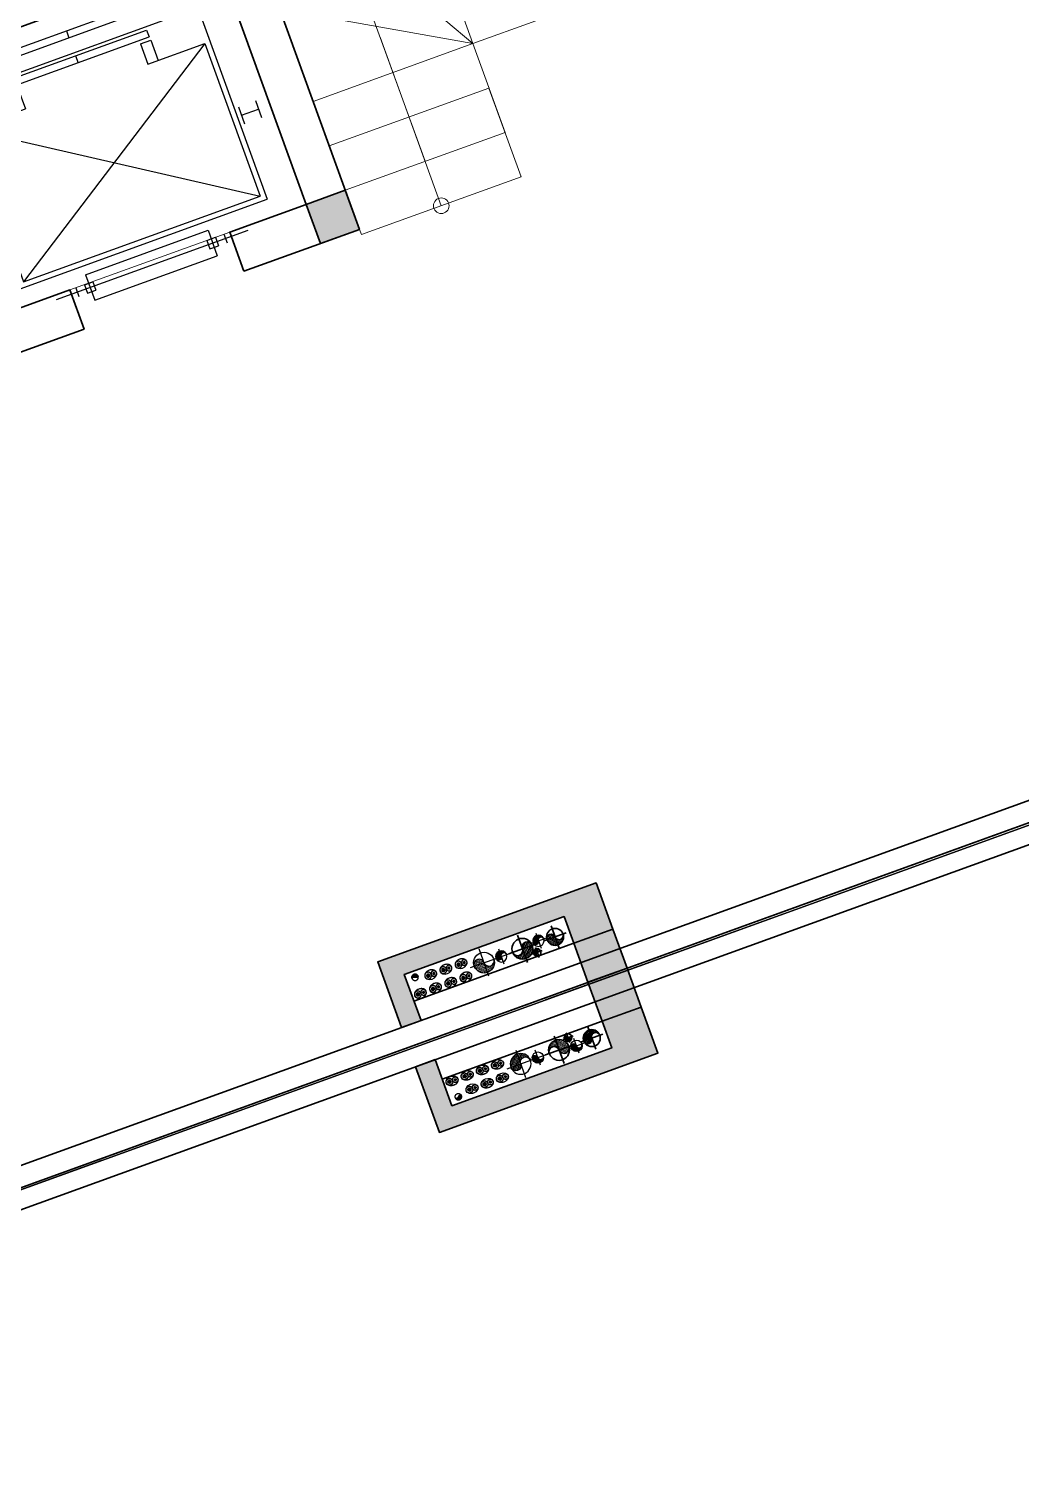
# Model space of a CAD drawing. Header units: millimetres. Extents: x 567980 to 569372, y 2065777 to 2066674.
# Drawn here: x 568654.64 to 568659.9, y 2066424.53 to 2066432.13 of the extents above; entities that cross this region are included whole.
import ezdxf

# ---------------------------------------------------------------- set-up
doc = ezdxf.new("R2010")
doc.units = ezdxf.units.MM
for name, pattern in [('ACAD_ISO03W100', [30, 12, -18]), ('CENTER', [3, 1.5, -0.5, 0.5, -0.5]), ('CENTER2', [1.125, 0.75, -0.125, 0.125, -0.125]), ('CONTINOUS', [0]), ('DIVIDEX22', [1.25, 0.625, -0.25, 0, -0.125, 0, -0.25]), ('PHANTOM2', [1.25, 0.625, -0.125, 0.125, -0.125, 0.125, -0.125]), ('PHANTOM3', [1.5, 0.625, -0.125, 0.125, -0.125, 0.125, -0.125, 0.125, -0.125])]:
    doc.linetypes.add(name, pattern=pattern)
for name, color, linetype, lineweight in [('A-COT VACH', 2, 'Continuous', 35), ('A-DIM', 251, 'Continuous', 15), ('A-HATCH', 251, 'Continuous', 5), ('A-NET THAY', 125, 'Continuous', 18), ('A-NOI THAT', 44, 'Continuous', 9), ('A-TRUC', 250, 'CENTER', 5), ('A-TUONG', 255, 'Continuous', 35), ('boDnv', 54, 'Continuous', 25), ('N1.1-CN', 4, 'CONTINOUS', 35), ('N1.3-TN', 6, 'CENTER2', 35), ('N1.4-TP', 4, 'PHANTOM2', 35), ('N1.5-TH', 2, 'PHANTOM3', 30), ('N1.6-NM', 3, 'DIVIDEX22', 30), ('N4-OTHER1', 143, 'CONTINOUS', 15)]:
    doc.layers.add(name, color=color, linetype=linetype, lineweight=lineweight)
for name, color, linetype in [('A-NOITHAT', 252, 'Continuous'), ('ChiaLo', 128, 'CENTER'), ('LoLK', 6, 'Continuous'), ('M-CD', 40, 'ACAD_ISO03W100'), ('M-Control', 170, 'CENTER2'), ('M-RP', 140, 'Continuous')]:
    doc.layers.add(name, color=color, linetype=linetype)

# ---------------------------------------------------------------- blocks, each defined once
blk = doc.blocks.new('NEN')
at = {"layer": 'ChiaLo', "ltscale": 5}
blk.add_lwpolyline([(-28.34719775652047, 59.54608447663486), (-65.57070468296297, 46.0829139247071)], dxfattribs=at)
at = {"layer": 'LoLK'}
for points in [[(-28.34719775628764, 59.54608447686769), (-30.42266914586071, 65.17580768675543), (-40.7670615966199, 61.43439986952581), (-49.2306554201059, 58.37324801832438), (-47.15518403006718, 52.74352480797097)], [(-26.27172636659816, 53.91636126581579), (-28.34719775663689, 59.54608447663486), (-47.15518403041642, 52.74352480797097), (-45.07971264061052, 47.11380159761757)]]:
    blk.add_lwpolyline(points, close=True, dxfattribs=at)
blk = doc.blocks.new('NEN IO1')
at = {"layer": 'LoLK'}
for points in [[(-51.56714881956577, 39.63267049216665), (-57.56714882003143, 39.59572572470643), (-57.56714882026426, 19.59534658538178), (-51.56714882003143, 19.63229135260917)], [(-57.56714882026426, 39.59572572517209), (-63.56714881933294, 39.55878095771186), (-63.56714882026426, 28.55857243132778), (-63.56714882003143, 19.55840181815438), (-57.56714882003143, 19.59534658561461)]]:
    blk.add_lwpolyline(points, close=True, dxfattribs=at)
blk = doc.blocks.new('AP11B2')
at = {"layer": 'A-NOITHAT'}
for p, q in [((-435.0000000009313, 1391.603832304027), (-435.0000000009313, 1441.603832304019)), ((-385.0000000009313, 1391.603832304027), (-385.0000000009313, 1441.603832304019)), ((-335.0000000009313, 1441.603832304019), (-385.0000000009313, 1441.603832304019)), ((359.9999999990687, 1491.603832304019), (-360.0000000009313, 1491.603832304019)), ((-360.0000000009313, 1341.603832304019), (-360.0000000009313, 1491.603832304019)), ((-335.0000000009313, 1391.603832304027), (-335.0000000009313, 1441.603832304019)), ((384.9999999990687, 1441.603832304019), (334.9999999990687, 1441.603832304019)), ((334.9999999990687, 1391.603832304027), (334.9999999990687, 1441.603832304019)), ((359.9999999990687, 1341.603832304019), (359.9999999990687, 1491.603832304019)), ((384.9999999990687, 1391.603832304027), (384.9999999990687, 1441.603832304019)), ((434.9999999990687, 1391.603832304027), (434.9999999990687, 1441.603832304019)), ((557.9627270745113, 1416.603832304019), (-568.2546845125034, 1416.603832304019)), ((-335.0000000009313, 1391.603832304027), (-385.0000000009313, 1391.603832304027)), ((384.9999999990687, 1391.603832304027), (334.9999999990687, 1391.603832304027)), ((-725.0000000009313, 166.1255714344661), (-725.0000000009313, 1291.603832304019)), ((724.9999999990687, 1291.603832304019), (-725.0000000009313, 1291.603832304019)), ((359.9999999990687, 1341.603832304019), (-360.0000000009313, 1341.603832304019)), ((724.9999999990687, 166.1255714344588), (724.9999999990687, 1291.603832304019)), ((-695.0000000009313, 366.1255714344516), (-695.0000000009313, 1261.603832304019)), ((694.9999999990687, 1261.603832304019), (-695.0000000009313, 1261.603832304019)), ((694.9999999990687, 366.1255714344516), (-695.0000000009313, 1261.603832304019)), ((-695.0000000009313, 366.1255714344516), (694.9999999990687, 1261.603832304019)), ((694.9999999990687, 366.1255714344516), (694.9999999990687, 1261.603832304019)), ((-850.0000000009313, 757.1255714344661), (-850.0000000009313, 857.1255714344661)), ((-750.0000000009313, 807.1255714344588), (-850.0000000009313, 807.1255714344588)), ((-750.0000000009313, 757.1255714344661), (-750.0000000009313, 857.1255714344661)), ((749.9999999990687, 757.1255714344661), (749.9999999990687, 857.1255714344661)), ((749.9999999990687, 807.1255714344588), (849.9999999990687, 807.1255714344516)), ((849.9999999990687, 757.1255714344661), (849.9999999990687, 857.1255714344661)), ((-360.0000000009313, 366.1255714344516), (-695.0000000009313, 366.1255714344516)), ((-420.0000000009313, 246.1255714344588), (-420.0000000009313, 366.1255714344516)), ((-360.0000000009313, 246.1255714344588), (-360.0000000009313, 366.1255714344516)), ((694.9999999990687, 366.1255714344516), (359.9999999990687, 366.1255714344516)), ((359.9999999990687, 246.1255714344516), (359.9999999990687, 366.1255714344516)), ((419.9999999990687, 246.1255714344516), (419.9999999990687, 366.1255714344516)), ((-360.0000000009313, 246.1255714344588), (-420.0000000009313, 246.1255714344588)), ((419.9999999990687, 246.1255714344516), (359.9999999990687, 246.1255714344516)), ((724.9999999990687, 166.1255714344588), (-725.0000000009313, 166.1255714344661)), ((417.3913043467328, 226.1255714344588), (-417.3913043485954, 226.1255714344661)), ((-417.3913043485954, 186.1255714344588), (-417.3913043485954, 226.1255714344661)), ((417.3913043467328, 186.1255714344516), (-417.3913043485954, 186.1255714344588)), ((-9.313225746154785e-10, 186.1255714344516), (-9.313225746154785e-10, 226.1255714344661)), ((417.3913043467328, 186.1255714344516), (417.3913043467328, 226.1255714344588)), ((417.3913043467328, 79.48334088382398), (-417.3913043485954, 79.48334088382398)), ((-417.3913043485954, 39.48334088382398), (-417.3913043485954, 79.48334088382398)), ((-9.313225746154785e-10, 39.48334088382398), (-9.313225746154785e-10, 79.48334088382398)), ((417.3913043467328, 39.48334088382398), (417.3913043467328, 79.48334088382398)), ((417.3913043467328, 39.48334088382398), (-417.3913043485954, 39.48334088382398)), ((-407.3913043476641, -66.86999999999534), (-407.3913043476641, 25)), ((-367.3913043485954, 25), (-407.3913043476641, 25)), ((-357.3913043485954, -15), (-357.3913043485954, 15)), ((357.3913043467328, -15), (357.3913043467328, 15)), ((407.3913043458015, 25), (367.3913043467328, 25)), ((407.3913043458015, -66.86999999999534), (407.3913043458015, 25)), ((-387.3913043485954, -76.86999999999534), (-397.3913043485954, -76.86999999999534)), ((-377.3913043476641, -66.86999999999534), (-377.3913043476641, -24.99999999999272)), ((-367.3913043485954, -24.99999999999272), (-377.3913043476641, -24.99999999999272)), ((377.3913043458015, -24.99999999999272), (367.3913043467328, -24.99999999999272)), ((377.3913043458015, -66.86999999999534), (377.3913043458015, -24.99999999999272)), ((397.3913043467328, -76.86999999999534), (387.3913043467328, -76.86999999999534))]:
    blk.add_line(p, q, dxfattribs=at)
for centre, start, end in [((-367.3913043485954, 15), 0, 90), ((367.3913043467328, 15), 90, 180), ((-397.3913043485954, -66.86999999999534), 180, 270), ((-387.3913043485954, -66.86999999999534), 270, 0), ((-367.3913043485954, -15), 270, 0), ((367.3913043467328, -15), 180, 270), ((387.3913043467328, -66.86999999999534), 180, 270), ((397.3913043467328, -66.86999999999534), 270, 0)]:
    blk.add_arc(centre, 10, start, end, dxfattribs=at)
for p in [(-900.0000000009313, 0), (899.9999999990687, 0)]:
    blk.add_point(p, dxfattribs=at)
blk = doc.blocks.new('cot 220')
at = {"layer": 'A-COT VACH'}
h = blk.add_hatch(color=256, dxfattribs=at)
h.dxf.hatch_style = 1
h.paths.add_polyline_path([(110.0000037951395, 109.9999999980937), (-109.9999962048605, 109.9999999980937), (-109.9999962048605, -110.0000000019063), (110.0000037951395, -110.0000000019063)])
blk.add_lwpolyline([(-109.9999962048605, -110.0000000019063), (110.0000037951395, -110.0000000019063), (110.0000037951395, 109.9999999980937), (-109.9999962048605, 109.9999999980937)], close=True, dxfattribs=at)
blk = doc.blocks.new('N-ONGDUNG')
at = {"layer": 'N4-OTHER1', "ltscale": 10}
h = blk.add_hatch(dxfattribs=at)
h.set_pattern_fill('ANSI31', color=256, scale=36.00000000004761, angle=-90.00000000000001, style=0)
h.set_pattern_definition([(314.9999999999999, (39548.85017086168, 159241.458453613), (3.181980515343671, 3.181980515343669), [])])
h.paths.add_polyline_path([(7.275957614183426e-12, 45.00000000005821, -0.4142135623730951), (45.00000000006548, 0), (7.275957614183426e-12, -2.91038304567337e-11)])
h.paths.add_polyline_path([(-45.00000000005093, -1.309672370553017e-10, -0.4142135623741864), (7.275957614183426e-12, 45.00000000005821), (7.275957614183426e-12, 0, 1)])
h.paths.add_polyline_path([(7.275957614183426e-12, 0), (45.00000000006548, 0, -1)])
at = {"linetype": 'Continuous', "ltscale": 10}
for p, q in [((7.275957614183426e-12, 63.00000000008731), (4.365574568510056e-11, -63.00000000008731)), ((63.00000000008731, 0), (-63.00000000007276, 0))]:
    blk.add_line(p, q, dxfattribs=at)
blk.add_circle((7.275957614183426e-12, 0), 45.00000000005951, dxfattribs=at)
for centre, start, end in [((-22.5000000000291, 0), 0, 180), ((22.50000000004366, 0), 180, 0)]:
    blk.add_arc(centre, 22.50000000002975, start, end, dxfattribs=at)
blk = doc.blocks.new('$cc')
h = blk.add_hatch()
h.set_pattern_fill('_USER', color=8, scale=0.05, angle=45, style=0, pattern_type=0)
h.set_pattern_definition([(45, (-200956.0241762463, 465343.0443457479), (-0.03535533905932738, 0.03535533905932738), [])])
edge = h.paths.add_edge_path()
edge.add_arc((-0.1875000000291038, -0.25), 0.3125000000174623, -53.130102349887125, 53.130102349887125, ccw=False)
edge.add_arc((-2.91038304567337e-11, 0), 0.5, 89.99999999666488, 270.00000000333506, ccw=False)
edge.add_arc((0.1874999999708962, 0.25), 0.3124999999825377, 126.8698976415752, 233.1301023584249)
at = {"color": 8}
blk.add_lwpolyline([(0, 0, -0.499999999953434), (0, -0.5, -1.000000000058208), (0, 0.5, 0.5000000000465661), (0, 0, 0.3333333332919413), (0, 0, 0.3333333332919413)], format="xyb", dxfattribs=at)
blk.add_circle((0, 0), 0.5)
blk = doc.blocks.new('A$C9810a9bf')
at = {"layer": 'M-RP', "ltscale": 200}
for centre, radius in [((-14.75, 0), 14.75), ((-14.75, 0), 4.75), ((17.95000000000073, 0), 17.95000000000073), ((17.95000000000073, 0), 7.950000000000728)]:
    blk.add_circle(centre, radius, dxfattribs=at)
blk.add_ellipse((3.200000000000728, 0), major_axis=(-32.70000000000073, 0), ratio=0.7561140155418827, dxfattribs=at)
at = {"layer": 'M-RP', "ltscale": 200, "xscale": 9.5, "yscale": 9.5, "zscale": 9.5, "rotation": 180}
blk.add_blockref('$cc', (-14.75, 0), dxfattribs=at)
at = {"layer": 'M-RP', "ltscale": 200, "xscale": 15.9, "yscale": 15.9, "zscale": 15.9}
blk.add_blockref('$cc', (17.95000000000073, 0), dxfattribs=at)
blk = doc.blocks.new('A$Caa2107e4')
at = {"layer": 'M-Control', "ltscale": 0.03}
for centre, radius in [((-14.75, 0), 14.75), ((-14.75, 0), 4.75), ((17.95000000000073, 0), 17.95000000000073), ((17.95000000000073, 0), 7.950000000000728)]:
    blk.add_circle(centre, radius, dxfattribs=at)
blk.add_ellipse((3.200000000000728, 0), major_axis=(-32.70000000000073, 0), ratio=0.7561140155418827, dxfattribs=at)
at = {"layer": 'M-Control', "ltscale": 0.03, "xscale": 9.5, "yscale": 9.5, "zscale": 9.5, "rotation": 180}
blk.add_blockref('$cc', (-14.75, 0), dxfattribs=at)
at = {"layer": 'M-Control', "ltscale": 0.03, "xscale": 15.9, "yscale": 15.9, "zscale": 15.9}
blk.add_blockref('$cc', (17.95000000000073, 0), dxfattribs=at)
blk = doc.blocks.new('truc kt')
at = {"layer": 'A-HATCH'}
h = blk.add_hatch(color=256, dxfattribs=at)
h.dxf.hatch_style = 1
h.paths.add_polyline_path([(110.0000000009313, 1009.995999998602), (110.0000000009313, 1119.995999998602), (-259.9999999990687, 1119.995999998602), (-259.9999999990687, -110.0040000013978), (9.313225746154785e-10, -110.0040000013978), (9.313225746154785e-10, 109.9959999986022), (-149.9999999990105, 109.9959999986022), (-149.9999999990687, 1009.995999998602)])
at = {"layer": 'A-TUONG'}
for points in [[(110.0000000009313, 1009.995999998602), (110.0000000009313, 1119.995999998602), (-259.9999999990687, 1119.995999998602), (-259.9999999990687, -110.0040000013978), (9.313225746154785e-10, -110.0040000013978), (9.313225746154785e-10, 109.9959999986022), (-149.9999999990105, 109.9959999986022), (-149.9999999990687, 1009.995999998602), (110.0000000009313, 1009.995999998602)], [(9.313225746154785e-10, 109.9999999993015), (9.313225746154785e-10, 1009.995999998602)]]:
    blk.add_lwpolyline(points, dxfattribs=at)
at = {"layer": 'M-CD', "xscale": 34, "yscale": 34, "zscale": 34}
blk.add_blockref('$cc', (-116.0677081884933, 961.473602712038), dxfattribs=at)
at = {"layer": 'M-RP', "ltscale": 200, "rotation": 90}
for name, p in [('A$C9810a9bf', (-26.04999999905704, 961.2459999985876)), ('A$Caa2107e4', (-26.04999999905704, 961.2459999985876)), ('A$C9810a9bf', (-101.049999999057, 875.8459999985935)), ('A$Caa2107e4', (-101.049999999057, 875.8459999985935)), ('A$C9810a9bf', (-26.04999999905704, 875.8459999985935)), ('A$Caa2107e4', (-26.04999999905704, 875.8459999985935)), ('A$C9810a9bf', (-101.049999999057, 790.4459999985993)), ('A$Caa2107e4', (-101.049999999057, 790.4459999985993)), ('A$C9810a9bf', (-26.04999999905704, 790.4459999985993)), ('A$Caa2107e4', (-26.04999999905704, 790.4459999985993)), ('A$C9810a9bf', (-101.049999999057, 705.0459999986051)), ('A$Caa2107e4', (-101.049999999057, 705.0459999986051)), ('A$C9810a9bf', (-26.04999999905704, 705.0459999986051)), ('A$Caa2107e4', (-26.04999999905704, 705.0459999986051))]:
    blk.add_blockref(name, p, dxfattribs=at)
at = {"layer": 'N1.1-CN', "xscale": 0.4444444444444456, "yscale": 0.4444444444444456, "zscale": 0.4444444444444456, "rotation": 90}
blk.add_blockref('N-ONGDUNG', (-19.99999999889405, 308.8576939753111), dxfattribs=at)
at = {"layer": 'N1.3-TN', "xscale": -1, "rotation": 270}
blk.add_blockref('N-ONGDUNG', (-64.99999192910036, 191.9839999961114), dxfattribs=at)
at = {"layer": 'N1.4-TP', "xscale": 1.222222222222222, "yscale": 1.222222222222222, "zscale": 1.222222222222222, "rotation": 270}
blk.add_blockref('N-ONGDUNG', (-64.99999999906868, 375.9839999961696), dxfattribs=at)
at = {"layer": 'N1.5-TH', "xscale": 0.6666666666666677, "yscale": 0.6666666666666677, "zscale": 0.6666666666666677, "rotation": 90}
for p in [(-64.99999999906868, 494.9839999963006), (-75.99999919818947, 281.9839999961259)]:
    blk.add_blockref('N-ONGDUNG', p, dxfattribs=at)
at = {"layer": 'N1.6-NM', "xscale": -1.222222222222222, "yscale": 1.222222222222222, "zscale": 1.222222222222222, "rotation": 270}
blk.add_blockref('N-ONGDUNG', (-64.99999999906868, 591.9839999964315), dxfattribs=at)
blk = doc.blocks.new('MBT1 A1')
at = {"layer": 'A-NET THAY', "ltscale": 100}
for p, q in [((1.619999999878928, -7.079995999811217), (1.619999999878928, -6.179995999671519)), ((1.120000000111759, -8.629713737638667), (0.6006710005458444, -7.729548536008224)), ((1.120000000111759, -8.629713737638667), (1.120000000111759, -7.729999999748543)), ((1.369999999878928, -8.629713737638667), (1.370000000111759, -7.729999999981374)), ((1.619999999878928, -8.629713737638667), (1.619999999878928, -7.729999999748543)), ((1.120000000111759, -8.629713737638667), (0.2199999999720603, -8.110098495380953)), ((1.120000000111759, -8.629713737638667), (0.220000000204891, -8.629713737871498)), ((1.120000000111759, -8.629713737638667), (1.120000000111759, -9.379713737638667)), ((1.619999999878928, -8.629713737638667), (1.120000000111759, -8.629713737638667)), ((1.869999999878928, -8.629713737638667), (1.369999999878928, -8.629713737638667))]:
    blk.add_line(p, q, dxfattribs=at)
at = {"layer": 'A-NET THAY', "color": 251, "ltscale": 10}
for p, q in [((1.620000000111759, -8.179856868926436), (0.6699999999254942, -8.179856868693605)), ((1.869999999878928, -8.179856868693605), (0.9199999999254942, -8.179856868693605))]:
    blk.add_line(p, q, dxfattribs=at)
at = {"layer": 'A-NET THAY', "ltscale": 100}
blk.add_lwpolyline([(1.869999999878928, -8.629713737638667), (1.869999999878928, -7.729999999981374), (1.840000000083819, -7.729999999748543)], dxfattribs=at)
at = {"layer": 'A-NET THAY', "ltscale": 10}
blk.add_circle((1.869999999878928, -8.179856868693605), 0.04118169652319922, dxfattribs=at)
at = {"layer": 'A-NET THAY', "ltscale": 100}
for p in [(1.369999999878928, -8.629713737638667), (1.369999999878928, -8.629713737638667), (1.619999999878928, -8.629713737638667), (1.619999999878928, -8.629713737638667), (1.869999999878928, -8.629713737638667), (1.869999999878928, -8.629713737638667)]:
    blk.add_point(p, dxfattribs=at)
at = {"layer": 'A-TRUC', "ltscale": 0.5}
blk.add_line((5.890000000363216, -16.8899959998671), (5.890000000130385, -2.109995999606326), dxfattribs=at)
at = {"layer": 'A-TUONG'}
for p, q in [((6.000000000232831, -17.10999599960633), (6.000000000232831, -1.999999999767169)), ((5.890000000130385, -12.27999599976465), (5.890000000130385, -2.219995999941602))]:
    blk.add_line(p, q, dxfattribs=at)
at = {"layer": 'A-TUONG', "ltscale": 100}
blk.add_lwpolyline([(1.840000000083819, -7.079995999811217), (1.840000000083819, -7.729995999718085), (0, -7.729995999718085), (0, -5.529995999764651), (1.839999999850988, -5.529995999997482), (1.840000000083819, -6.179995999904349), (1.619999999878928, -6.179995999671519), (1.619999999878928, -5.749995999736711), (0.2199999999720603, -5.749995999736711), (0.2199999999720603, -7.509995999978855), (1.620000000111759, -7.509995999746025), (1.619999999878928, -7.079995999811217)], close=True, dxfattribs=at)
at = {"layer": 'A-COT VACH', "xscale": 0.001, "yscale": 0.001, "zscale": 0.001}
for p in [(1.729999996256083, -7.619999999878928), (5.889999996405095, -7.619999999646097)]:
    blk.add_blockref('cot 220', p, dxfattribs=at)
at = {"layer": 'A-DIM', "xscale": 0.001, "yscale": 0.001, "zscale": 0.001}
blk.add_blockref('truc kt', (5.78000000026077, -7.61999599984847), dxfattribs=at)
at = {"layer": 'A-NOI THAT', "linetype": 'Continuous', "xscale": -0.0009583333333333351, "yscale": 0.0009583333333333351, "zscale": 0.0009583333333333339, "rotation": 270}
blk.add_blockref('AP11B2', (0.2863796604797244, -6.629995999624953), dxfattribs=at)
blk = doc.blocks.new('MBT1 IO1')
at = {"layer": 'LoLK'}
blk.add_blockref('NEN IO1', (2.328306436538696e-10, 2.328306436538696e-10), dxfattribs=at)
at = {"layer": 'LoLK', "xscale": -1, "rotation": 180}
blk.add_blockref('MBT1 A1', (-63.56707299663685, 19.8539604304824), dxfattribs=at)
at = {"layer": 'LoLK', "rotation": 180}
blk.add_blockref('MBT1 A1', (-51.56707299686968, 19.8539604304824), dxfattribs=at)

msp = doc.modelspace()

# ---------------------------------------------------------------- block references
at = {"layer": 'boDnv'}
msp.add_blockref('NEN', (568697.4807461541, 2066371.697269554), dxfattribs=at)

# ---------------------------------------------------------------- next in the draw order: block references
at = {"layer": 'LoLK', "rotation": 289.9098738716477}
msp.add_blockref('MBT1 IO1', (568651.4782879222, 2066363.640913801), dxfattribs=at)

doc.saveas('drawing.dxf')
